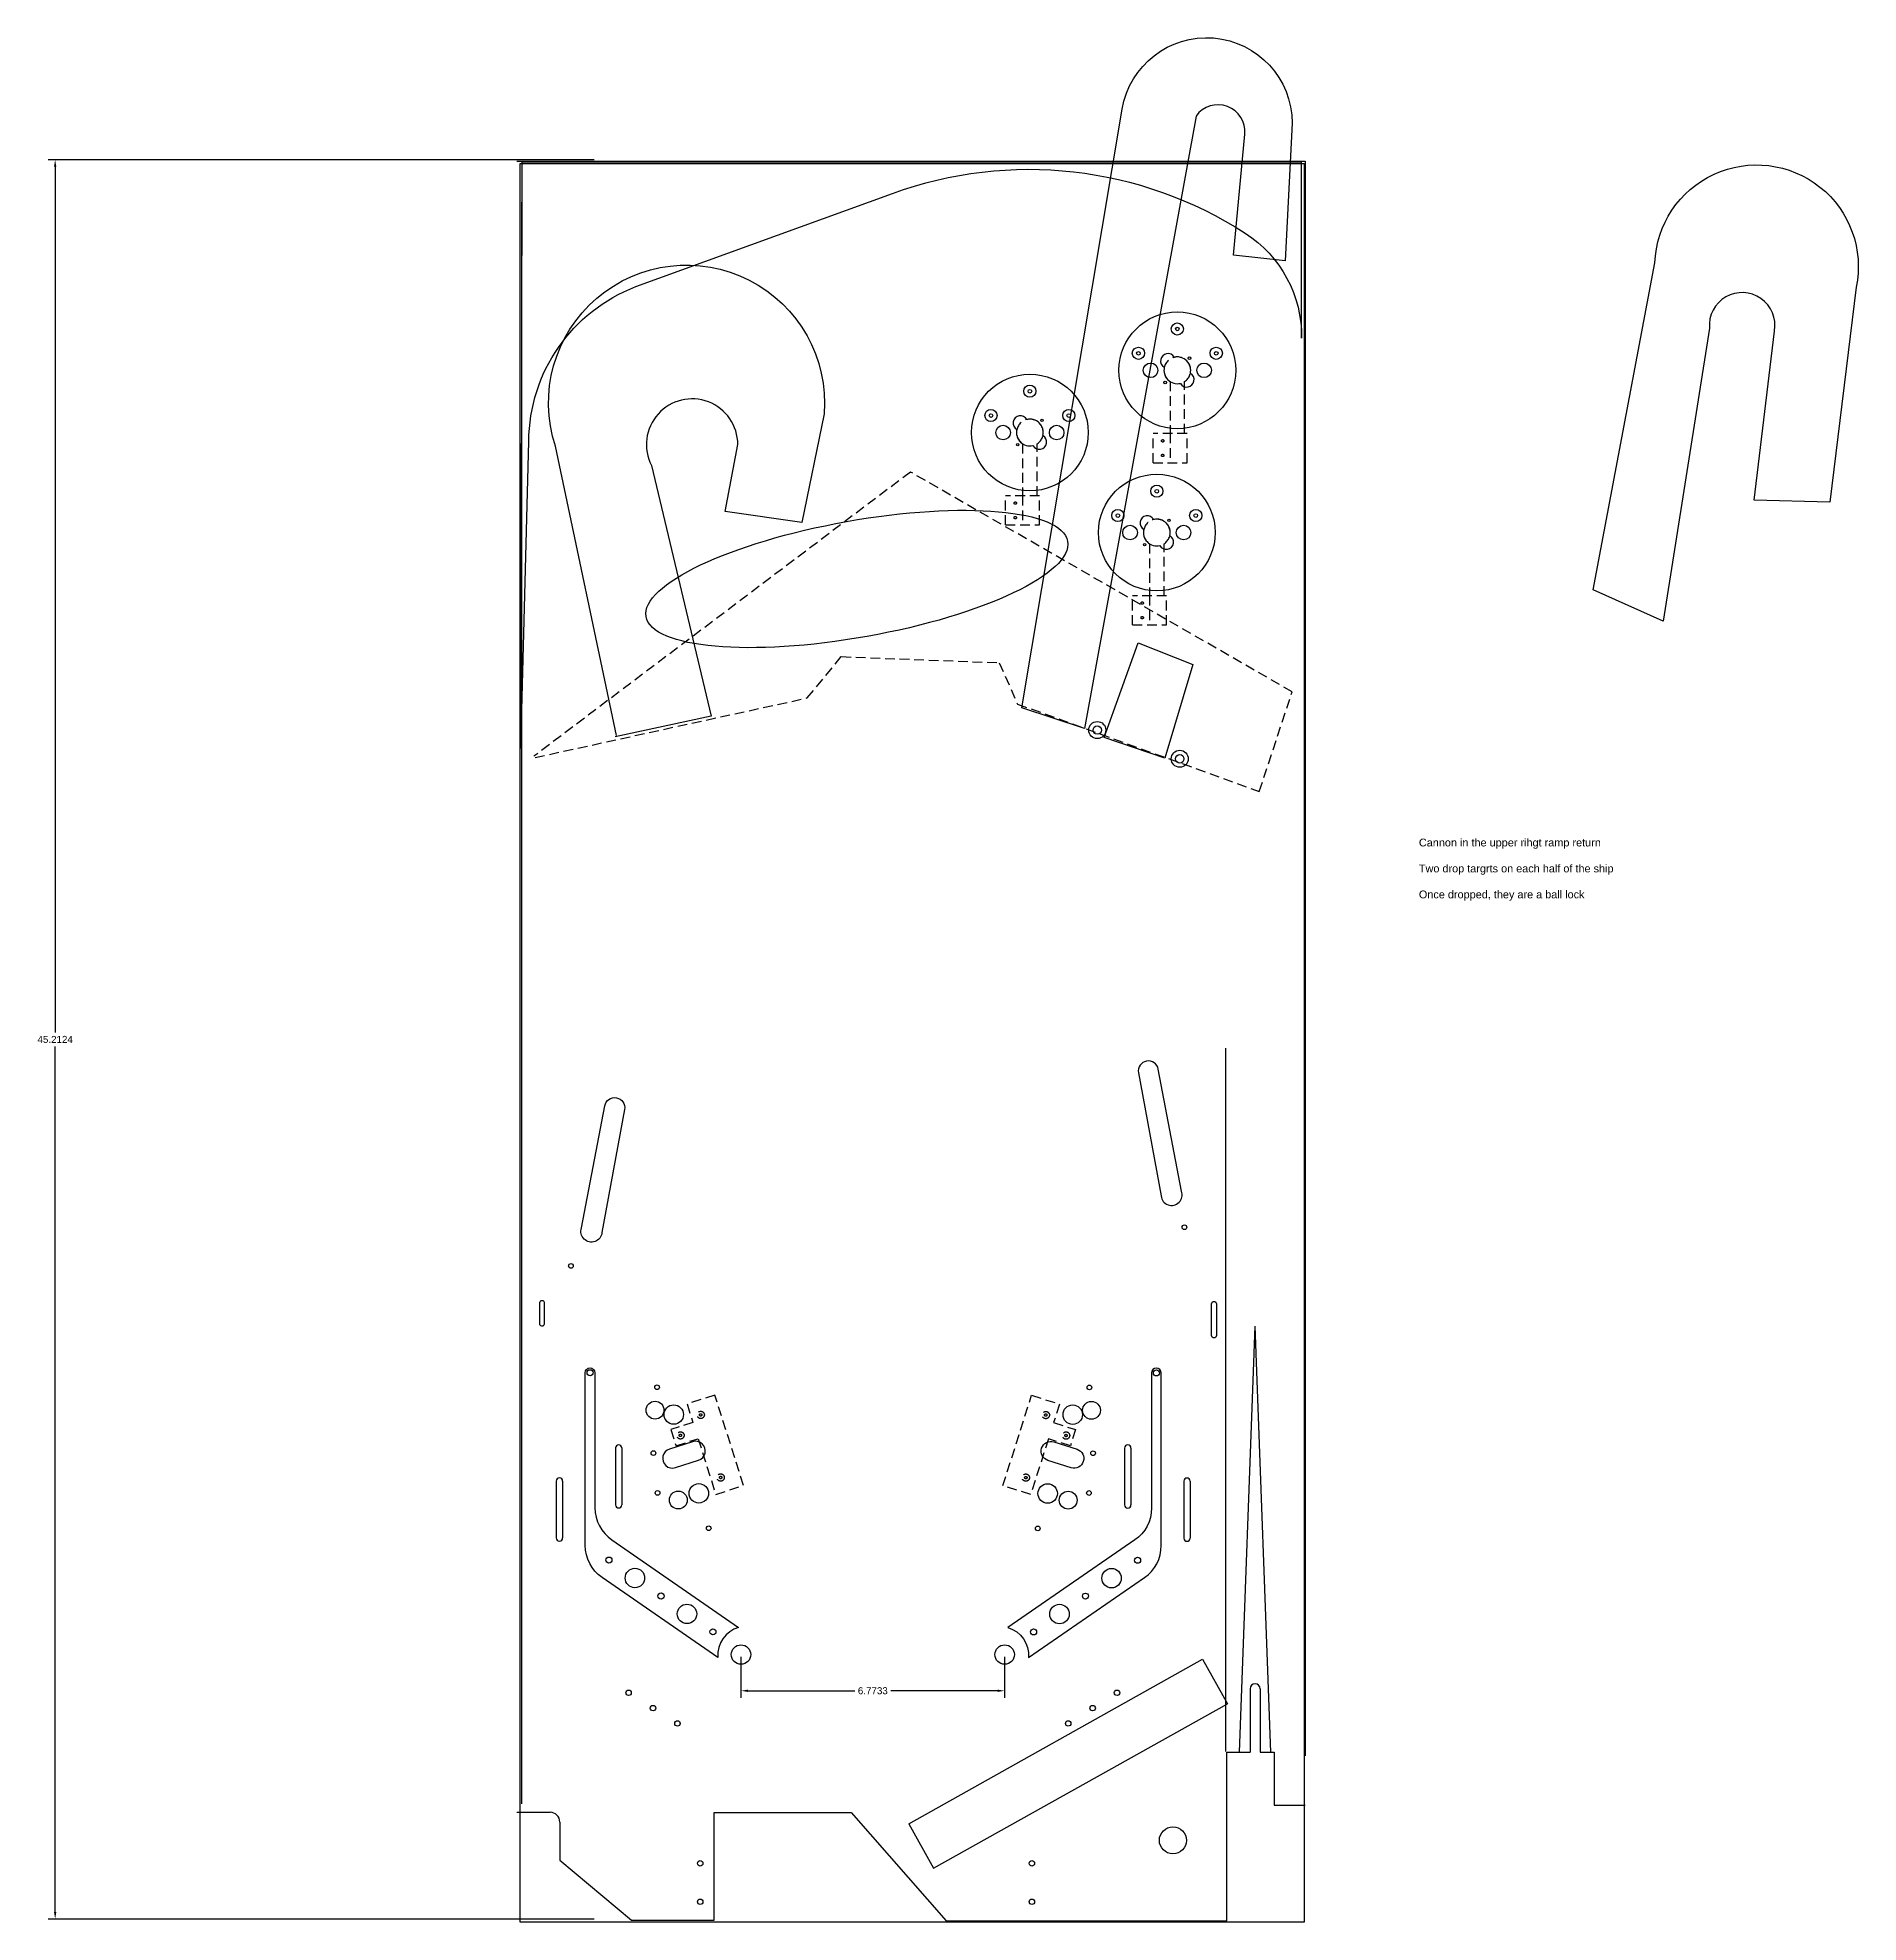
# Model space of a CAD drawing. Header units: inches. Extents: x 4.6 to 51.4, y 12.1 to 60.5.
import ezdxf

# ---------------------------------------------------------------- set-up
doc = ezdxf.new("R2010")
doc.units = ezdxf.units.IN
doc.header["$MEASUREMENT"] = 0
doc.linetypes.add('DASHED', pattern=[0.375, 0.25, -0.125])
for name, color, linetype in [('Bottom', 5, 'DASHED'), ('BottomPilot - 1-16 in mill (Drill 3-8 in deep) - (1-16 in)', 4, 'DASHED'), ('Hole - 1-8 in mill (Profile) - #10 (7-32 in)', 3, 'Continuous'), ('Hole - 3-32 in mill (Drill) - (3-32 in)', 3, 'Continuous'), ('Top', 7, 'Continuous'), ('TopPilot - 1-16 in mill (Drill 3-8 in deep) - (1-16 in)', 6, 'Continuous'), ('TopPilot - 1-4 in mill (Pocket 1-16 in deep) - (5-16 in)', 6, 'Continuous')]:
    doc.layers.add(name, color=color, linetype=linetype)
doc.styles.get("Standard").update_dxf_attribs({"font": 'arial.ttf'})
doc.dimstyles.get("Standard").update_dxf_attribs({"dimtxt": 0.18, "dimasz": 0.18, "dimexe": 0.18, "dimexo": 0.0625, "dimgap": 0.09, "dimtad": 0, "dimtih": 1, "dimtoh": 1, "dimdec": 4, "dimzin": 0, "dimdsep": 46, "dimtxsty": 'Standard', "dimcen": 0.09, "dimadec": 0, "dimazin": 0, "dimtfac": 1, "dimtdec": 4, "dimtofl": 0, "dimtmove": 0, "dimatfit": 3, "dimfxl": 1, "dimtolj": 1, "dimtzin": 0, "dimarcsym": 0})
picture_1 = doc.add_image_def('image1.jpg', size_in_pixel=(257, 577))

# ---------------------------------------------------------------- blocks, each defined once
blk = doc.blocks.new('*D8')
at = {"color": 0, "lineweight": -2}
for p, q in [((22.667, 18.906), (22.667, 17.858)), ((29.44, 18.906), (29.44, 17.858)), ((22.847, 18.038), (25.59, 18.038)), ((29.26, 18.038), (26.518, 18.038))]:
    blk.add_line(p, q, dxfattribs=at)
at = {"color": 0}
for points in [[(22.847, 18.068), (22.847, 18.008), (22.667, 18.038)], [(29.26, 18.008), (29.26, 18.068), (29.44, 18.038)]]:
    blk.add_solid(points, dxfattribs=at)
at = {"layer": 'Defpoints', "color": 0}
for p in [(22.667, 18.968), (29.44, 18.968), (29.44, 18.038)]:
    blk.add_point(p, dxfattribs=at)
at = {"color": 0, "insert": (26.054, 18.038), "char_height": 0.18, "attachment_point": 5}
blk.add_mtext('\\A1;6.7733', dxfattribs=at)
blk = doc.blocks.new('*D11')
at = {"layer": 'Defpoints', "color": 0}
for p in [(18.955, 57.381), (5.049, 12.169), (18.955, 12.169)]:
    blk.add_point(p, dxfattribs=at)
at = {"layer": 'Top', "color": 0, "lineweight": -2}
for p, q in [((18.893, 57.381), (4.869, 57.381)), ((5.049, 57.201), (5.049, 34.957)), ((5.049, 12.349), (5.049, 34.593)), ((18.893, 12.169), (4.869, 12.169))]:
    blk.add_line(p, q, dxfattribs=at)
at = {"layer": 'Top', "color": 0}
for points in [[(5.079, 57.201), (5.019, 57.201), (5.049, 57.381)], [(5.019, 12.349), (5.079, 12.349), (5.049, 12.169)]]:
    blk.add_solid(points, dxfattribs=at)
at = {"layer": 'Top', "color": 0, "insert": (5.049, 34.775), "char_height": 0.18, "attachment_point": 5}
blk.add_mtext('\\A1;45.2124', dxfattribs=at)

msp = doc.modelspace()

# ---------------------------------------------------------------- linework, layer by layer
at = {"color": 3}
for p, q in [((16.90863, 57.34761), (37.15916, 57.34761)), ((37.15916, 57.34761), (37.15916, 16.36315)), ((17.02569, 56.29409), (17.02569, 15.12852)), ((19.44369, 24.27832), (19.44369, 22.81631)), ((19.60653, 24.27832), (19.60653, 22.81631)), ((32.5223, 24.27471), (32.5223, 22.8127)), ((32.68514, 24.27471), (32.68514, 22.8127)), ((17.92261, 23.42651), (17.92261, 21.9645)), ((18.08545, 23.42651), (18.08545, 21.9645)), ((34.04339, 23.4229), (34.04339, 21.96089)), ((34.20622, 23.4229), (34.20622, 21.96089)), ((26.97458, 14.61802), (34.52136, 18.84636)), ((34.52136, 18.84636), (35.16103, 17.70467)), ((35.74458, 18.0872), (35.74458, 16.45694)), ((36.00188, 18.0872), (36.00188, 16.45694)), ((27.61425, 13.47633), (35.16103, 17.70467)), ((35.14494, 12.12784), (35.14494, 16.45694)), ((35.14494, 16.45694), (35.74458, 16.45694)), ((36.00188, 16.45694), (36.36275, 16.45694)), ((36.36275, 16.45694), (36.36275, 15.09502)), ((36.36275, 15.09502), (37.15916, 15.09502)), ((16.90863, 14.91392), (17.76274, 14.91392)), ((18.01274, 14.66392), (18.01274, 13.68602)), ((21.98005, 14.90558), (25.49352, 14.90558)), ((21.98005, 12.13858), (21.98005, 14.90558)), ((25.49352, 14.90558), (27.93637, 12.12784)), ((26.97458, 14.61802), (27.61425, 13.47633)), ((18.01274, 13.68602), (19.85777, 12.13858)), ((19.85777, 12.13858), (21.98005, 12.13858)), ((27.93637, 12.12784), (35.14494, 12.12784))]:
    msp.add_line(p, q, dxfattribs=at)
at = {"color": 6}
for p in [(35.47127, 16.45694), (36.27519, 16.45694)]:
    msp.add_line(p, (35.87323, 27.40901), dxfattribs=at)
at = {"color": 3}
for points in [[(33.54164, 52.04951, 0.55827154), (33.95545, 51.63569, 1.32287566), (34.21057, 51.89081, 0.55827154), (33.79675, 52.30462, 1.32287566)], [(29.75405, 50.4506, 0.55827154), (30.16787, 50.03678, 1.32287566), (30.42298, 50.29189, 0.55827154), (30.00916, 50.70571, 1.32287566)], [(33.01445, 47.88064, 0.55827154), (33.42827, 47.46682, 1.32287566), (33.68338, 47.72193, 0.55827154), (33.26956, 48.13575, 1.32287566)], [(20.9816, 23.77174), (21.57585, 23.96082, 1), (21.42425, 24.43728), (20.82999, 24.2482, 1)], [(31.14724, 23.76813), (30.55298, 23.95721, -1), (30.70459, 24.43368), (31.29884, 24.24459, -1)]]:
    msp.add_lwpolyline(points, format="xyb", close=True, dxfattribs=at)
for points in [[(33.98246, 30.87287), (33.38685, 34.01303, 0.98311094), (32.87541, 33.92097), (33.45905, 30.75446, 1.1341405), (33.98246, 30.87287)], [(18.57163, 29.93011), (19.16724, 33.07027, -0.98311094), (19.67868, 32.97821), (19.09504, 29.8117, -1.1341405), (18.57163, 29.93011)], [(17.50367, 27.46064), (17.50367, 28.01708, -0.92603114), (17.61005, 28.02526), (17.61005, 27.46064, -1.07306902), (17.49968, 27.46843)], [(34.75651, 27.16834), (34.75651, 27.98009, -1), (34.88089, 27.98009), (34.88089, 27.16834, -1), (34.75651, 27.16834)]]:
    msp.add_lwpolyline(points, format="xyb", dxfattribs=at)
for centre, radius in [((33.1886, 51.97016), 0.1875), ((34.5636, 51.97016), 0.1875), ((29.40102, 50.37124), 0.1875), ((30.77602, 50.37124), 0.1875), ((32.66142, 47.80128), 0.1875), ((34.03642, 47.80128), 0.1875), ((34.05891, 29.94753), 0.06), ((18.29809, 28.95419), 0.06), ((18.79012, 26.20895), 0.07813), ((33.33872, 26.20534), 0.07813), ((20.511, 25.83749), 0.06), ((31.61783, 25.83388), 0.06), ((20.45904, 25.24818), 0.2293), ((20.93966, 25.13573), 0.25), ((31.18917, 25.13213), 0.25), ((31.66979, 25.24457), 0.2293), ((20.41858, 24.14671), 0.06), ((31.71025, 24.14311), 0.06), ((21.58397, 23.11077), 0.25), ((30.54486, 23.10716), 0.25), ((20.52394, 23.12357), 0.06), ((21.05615, 22.93925), 0.2293), ((31.07268, 22.93564), 0.2293), ((31.6049, 23.11996), 0.06), ((21.8368, 22.21348), 0.06), ((30.29203, 22.20987), 0.06), ((19.27449, 21.39645), 0.07813), ((32.85434, 21.39284), 0.07813), ((19.94246, 20.93551), 0.25), ((32.18637, 20.9319), 0.25), ((20.61244, 20.47319), 0.07813), ((31.51639, 20.46958), 0.07813), ((21.2794, 20.01294), 0.25), ((30.84943, 20.00934), 0.25), ((21.94637, 19.5527), 0.07813), ((30.18247, 19.54909), 0.07813), ((22.66711, 18.96819), 0.25), ((29.44043, 18.96819), 0.25), ((19.77999, 17.98608), 0.07), ((32.32755, 17.98608), 0.07), ((20.407, 17.59181), 0.07), ((31.70053, 17.59181), 0.07), ((21.03402, 17.19753), 0.07), ((31.07351, 17.19753), 0.07), ((33.76378, 14.19389), 0.3493), ((21.62061, 13.60457), 0.07), ((30.13903, 13.60457), 0.07), ((21.62061, 12.61587), 0.07), ((30.13903, 12.61587), 0.07)]:
    msp.add_circle(centre, radius, dxfattribs=at)
for centre, radius, start, end in [((19.52511, 24.27832), 0.08142, 0, 180), ((32.60372, 24.27471), 0.08142, 0, 180), ((18.00403, 23.42651), 0.08142, 0, 180), ((34.1248, 23.4229), 0.08142, 0, 180), ((19.52511, 22.81631), 0.08142, 180, 0), ((32.60372, 22.8127), 0.08142, 180, 0), ((18.00403, 21.9645), 0.08142, 180, 0), ((34.1248, 21.96089), 0.08142, 180, 0), ((35.87323, 18.0872), 0.12865, 0, 180), ((17.76274, 14.66392), 0.25, 0, 90)]:
    msp.add_arc(centre, radius, start, end, dxfattribs=at)
msp.add_ellipse((25.64417, 46.60802), major_axis=(5.41412, 0.96815), ratio=0.27272727, dxfattribs=at)
at = {"layer": 'Bottom'}
for p, q in [((33.2511, 49.59516), (33.2511, 50.34516)), ((34.1261, 50.34516), (33.2511, 50.34516)), ((34.1261, 49.59516), (34.1261, 50.34516)), ((33.2511, 49.59516), (34.1261, 49.59516)), ((29.46352, 47.99624), (29.46352, 48.74624)), ((30.33852, 48.74624), (29.46352, 48.74624)), ((30.33852, 47.99624), (30.33852, 48.74624)), ((29.46352, 47.99624), (30.33852, 47.99624)), ((32.72392, 45.42628), (32.72392, 46.17628)), ((33.59892, 46.17628), (32.72392, 46.17628)), ((33.59892, 45.42628), (33.59892, 46.17628)), ((32.72392, 45.42628), (33.59892, 45.42628))]:
    msp.add_line(p, q, dxfattribs=at)
for points in [[(34.0636, 50.34516), (34.0636, 51.68205, 3.36992408), (33.6886, 51.68205), (33.6886, 50.34516), (33.6886, 49.59516)], [(30.27602, 48.74624), (30.27602, 50.08313, 3.36992408), (29.90102, 50.08313), (29.90102, 48.74624), (29.90102, 47.99624)], [(33.53642, 46.17628), (33.53642, 47.51317, 3.36992408), (33.16142, 47.51317), (33.16142, 46.17628), (33.16142, 45.42628)]]:
    msp.add_lwpolyline(points, format="xyb", dxfattribs=at)
msp.add_lwpolyline([(17.37775, 42.02119), (24.37003, 43.55075), (25.24406, 44.61208), (29.30208, 44.456), (29.77031, 43.39467), (35.9822, 41.14715), (36.82502, 43.70683), (27.02335, 49.35684), (17.34653, 42.0524)], dxfattribs=at)
for points in [[(21.43234, 24.93176), (20.86654, 24.75174), (20.99919, 24.33483), (21.56499, 24.51486), (22.0198, 23.08547), (22.73449, 23.31287), (21.99543, 25.63563), (21.28074, 25.40823)], [(30.69649, 24.92816), (31.26229, 24.74813), (31.12964, 24.33122), (30.56384, 24.51125), (30.10904, 23.08186), (29.39434, 23.30927), (30.1334, 25.63202), (30.8481, 25.40462)]]:
    msp.add_lwpolyline(points, close=True, dxfattribs=at)
for centre in [(21.63267, 25.12668), (30.49616, 25.12307), (21.11154, 24.60014), (31.01729, 24.59653), (22.14433, 23.51862), (29.98451, 23.51501)]:
    msp.add_circle(centre, 0.09375, dxfattribs=at)
at = {"layer": 'BottomPilot - 1-16 in mill (Drill 3-8 in deep) - (1-16 in)'}
for centre in [(33.5011, 50.15766), (33.5011, 49.78266), (29.71352, 48.55874), (29.71352, 48.18374), (32.97392, 45.98878), (32.97392, 45.61378), (21.63267, 25.12668), (30.49616, 25.12307), (21.11154, 24.60014), (31.01729, 24.59653), (22.14433, 23.51862), (29.98451, 23.51501)]:
    msp.add_circle(centre, 0.03125, dxfattribs=at)
at = {"layer": 'Hole - 1-8 in mill (Profile) - #10 (7-32 in)'}
for centre in [(31.82011, 42.72615), (33.93777, 41.98696)]:
    msp.add_circle(centre, 0.10938, dxfattribs=at)
at = {"layer": 'Hole - 3-32 in mill (Drill) - (3-32 in)'}
for centre in [(33.8761, 53.03266), (32.8761, 52.40766), (34.8761, 52.40766), (30.08852, 51.43374), (29.08852, 50.80874), (31.08852, 50.80874), (33.34892, 48.86378), (32.34892, 48.23878), (34.34892, 48.23878)]:
    msp.add_circle(centre, 0.04688, dxfattribs=at)
at = {"layer": 'Top'}
msp.add_line((35.12183, 16.47535), (35.12183, 34.55538), dxfattribs=at)
for points in [[(31.49447, 42.76182), (29.88443, 43.2985), (32.46049, 58.6833, -0.919231), (36.82548, 58.32551), (36.64659, 54.78343), (35.32278, 54.92655), (35.60901, 58.03928, 0.76562811), (34.35676, 58.50441)], [(18.91512, 26.20895), (18.91512, 22.73889, 0.24651229), (19.34716, 21.91583), (22.60522, 19.66757, 0.3510004), (22.07276, 18.89596), (19.09716, 20.9493, -0.24651229), (18.66512, 21.77235), (18.66512, 26.20895, -1)], [(33.21372, 26.20534), (33.21372, 22.73528, -0.24651229), (32.78167, 21.91222), (29.52361, 19.66397, -0.3510004), (30.05607, 18.89235), (33.03167, 20.94569, 0.24651229), (33.46372, 21.76875), (33.46372, 26.20534, 1)]]:
    msp.add_lwpolyline(points, format="xyb", close=True, dxfattribs=at)
for points in [[(17.0152, 42.25249), (17.2159, 50.15015, -0.30851809), (19.96287, 54.12076), (26.55559, 56.51812, -0.23479851), (35.62058, 55.49425, -0.25760506), (37.06898, 52.79723), (37.06898, 57.31723), (17.04109, 57.31723), (17.01253, 42.87339)], [(44.5545, 46.33207), (46.14535, 54.72863, -1.08857147), (51.31465, 54.10432), (50.63407, 48.58262), (48.69254, 48.63536), (49.21696, 52.98056, 1.13414179), (47.54381, 53.05548), (46.35754, 45.5235), (44.5545, 46.33207)], [(19.46919, 42.58307), (17.8986, 50.02488, -1.22036221), (24.80387, 50.84778), (24.23141, 48.05705), (22.26359, 48.34328), (22.5856, 50.06065, 1.27202043), (20.36732, 49.52398), (21.904, 43.08251), (19.43797, 42.55185)]]:
    msp.add_lwpolyline(points, format="xyb", dxfattribs=at)
msp.add_lwpolyline([(33.55676, 42.00446), (31.99598, 42.53512), (32.87002, 44.96993), (34.27472, 44.40805), (33.55676, 42.00446)], dxfattribs=at)
for centre, radius in [((33.8761, 51.97016), 1.5), ((30.08852, 50.37124), 1.5), ((33.34892, 47.80128), 1.5), ((31.82011, 42.72615), 0.21875), ((33.93777, 41.98696), 0.21875)]:
    msp.add_circle(centre, radius, dxfattribs=at)
at = {"layer": 'TopPilot - 1-16 in mill (Drill 3-8 in deep) - (1-16 in)'}
for centre in [(34.1886, 52.28266), (33.5636, 51.65766), (30.40102, 50.68374), (29.77602, 50.05874), (33.66142, 48.11378), (33.03642, 47.48878)]:
    msp.add_circle(centre, 0.03125, dxfattribs=at)
at = {"layer": 'TopPilot - 1-4 in mill (Pocket 1-16 in deep) - (5-16 in)'}
for centre in [(33.8761, 53.03266), (32.8761, 52.40766), (34.8761, 52.40766), (30.08852, 51.43374), (29.08852, 50.80874), (31.08852, 50.80874), (33.34892, 48.86378), (32.34892, 48.23878), (34.34892, 48.23878)]:
    msp.add_circle(centre, 0.15625, dxfattribs=at)

# ---------------------------------------------------------------- texts
at = {"layer": 'Top', "insert": (40.08133, 39.93531), "char_height": 0.2, "width": 7.6208434, "attachment_point": 1}
msp.add_mtext('{Cannon in the upper rihgt ramp return\\P\\PTwo drop targrts on each half of the ship\\P\\POnce dropped, they are a ball lock}', dxfattribs=at)

# ---------------------------------------------------------------- dimensions: what is measured, and where the dimension line sits
at = {"color": 3}
dim = msp.add_aligned_dim(p1=(22.66711, 18.96819), p2=(29.44043, 18.96819), distance=-0.93051, dimstyle='Standard', dxfattribs=at)
dim.commit()
dim.dimension.update_dxf_attribs({"geometry": '*D8', "text_midpoint": (26.05377, 18.03768)})
at = {"layer": 'Top'}
dim = msp.add_aligned_dim(p1=(18.95518, 57.38129), p2=(18.95518, 12.16887), distance=-13.90614, dimstyle='Standard', dxfattribs=at)
dim.commit()
dim.dimension.update_dxf_attribs({"geometry": '*D11', "text_midpoint": (5.04905, 34.77508)})

# ---------------------------------------------------------------- pictures from other files: only their frames are drawn
at = {"layer": 'Bottom'}
image = msp.add_image(picture_1, insert=(16.99839, 12.08776), size_in_units=(20.13249, 45.20018), dxfattribs=at)
image.dxf.flags = 6

doc.saveas('drawing.dxf')
